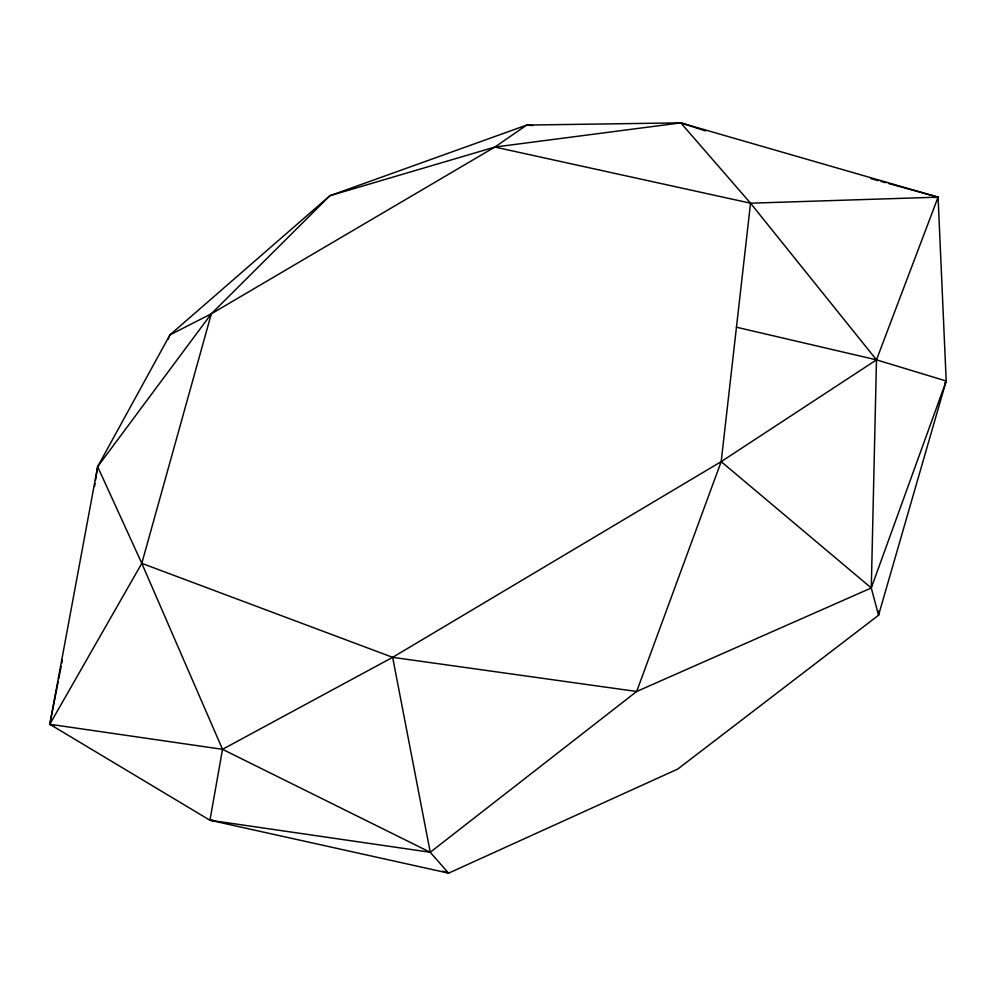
<?xml version="1.0" encoding="UTF-8"?>
<svg xmlns="http://www.w3.org/2000/svg" width="996" height="996" viewBox="0 0 996 996"><rect width="100%" height="100%" fill="white"/><g stroke="black" fill="none" stroke-linecap="round" stroke-linejoin="round"><path stroke-width="1.49" d="M879.095 610.648L878.547 615.242L871.288 587.964L876.48 359.855L938.083 197.158L680.803 122.857L526.735 125.073L329.875 195.726L169.93 334.905L97.645 466.676L49.8 724.266L209.944 820.243L448.611 873.143L677.766 769.037L878.547 615.242L946.2 381.007L938.083 197.158L888.619 183.513M97.645 466.676L141.793 563.35L222.519 749.316L209.944 820.243L430.247 852.277L636.668 691.485L721.179 461.646L750.548 203.196L680.803 122.857L494.85 147.059L329.875 195.726L211.326 313.815L97.645 466.676L95.504 480.346M94.558 486.422L95.031 483.384M58.166 681.538L49.8 724.266L54.133 725.96M58.764 678.488L61.154 666.274M61.752 663.224L62.35 660.174M442.772 871.114L448.611 873.143L430.247 852.277L222.519 749.316L49.8 724.266L141.793 563.35L211.326 313.815L494.85 147.059L526.735 125.073L532.922 125.608M141.793 563.35L392.648 657.335L636.668 691.485L871.288 587.964L946.2 381.007L876.48 359.855L736.455 327.211M168.137 339.2L169.93 334.905L211.326 313.815M944.557 383.597L946.2 381.007M222.519 749.316L392.648 657.335L721.179 461.646L876.48 359.855L750.548 203.196L494.85 147.059M935.02 197.544L938.083 197.158L750.548 203.196M209.944 820.243L213.007 820.194M870.629 178.558L878.123 180.625M881.111 181.446L885.618 182.691M680.803 122.857L705.479 130.962M721.179 461.646L871.288 587.964M392.648 657.335L430.247 852.277"/></g></svg>
